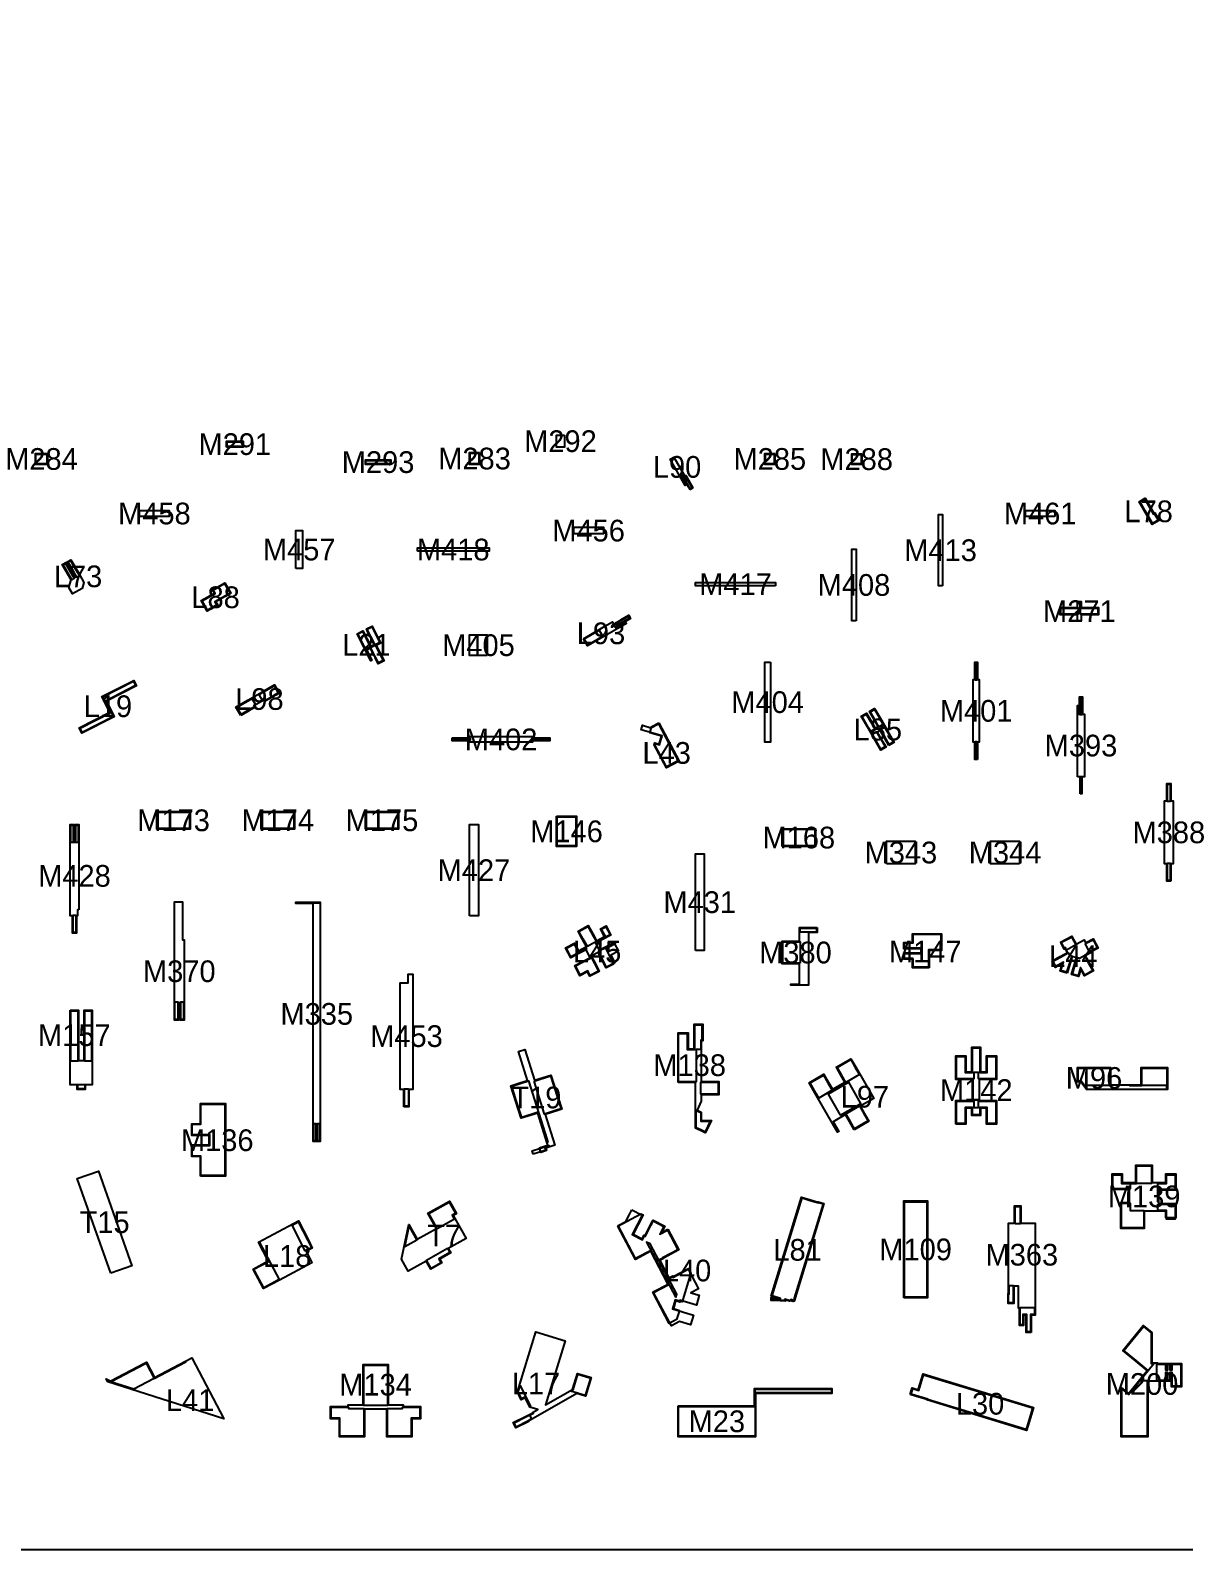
# Model space of a CAD drawing. Header units: millimetres. Extents: x 0 to 500, y 0 to 700.
# Drawn here: x 276.4 to 409.2, y 0 to 175 of the extents above; entities that cross this region are included whole.
import ezdxf
from ezdxf.enums import TextEntityAlignment as Align

# ---------------------------------------------------------------- set-up
doc = ezdxf.new("R2010")
doc.units = ezdxf.units.MM
for name, color, linetype in [('CORTE', 1, 'Continuous'), ('GRABADO', 5, 'Continuous'), ('HOJA', 8, 'Continuous')]:
    doc.layers.add(name, color=color, linetype=linetype)

msp = doc.modelspace()

# ---------------------------------------------------------------- linework, layer by layer
at = {"layer": 'CORTE'}
for points in [[(337.92, 128.36), (337.92, 127), (337, 127), (337, 128.36), (337.92, 128.36)], [(278.41, 126.26), (278.41, 125), (277, 125), (277, 126.26), (278.41, 126.26)], [(299, 127), (299, 127.68), (300.92, 127.68), (300.92, 127), (299, 127)], [(328.15, 126.36), (328.15, 125), (327, 125), (327, 126.36), (328.15, 126.36)], [(362.15, 126.26), (362.15, 125), (361, 125), (361, 126.26), (362.15, 126.26)], [(372.15, 126.21), (372.15, 125), (371, 125), (371, 126.21), (372.15, 126.21)], [(317.92, 125), (315, 125), (315, 125.55), (317.92, 125.55), (317.92, 125)], [(351.79, 123.66), (351.89, 123.72), (352.71, 122.29), (352.38, 122.1), (351.84, 123.03), (351.38, 123.83), (351.31, 123.79), (351.96, 122.66), (351.83, 122.59), (350.1, 125.61), (350.52, 125.85), (351.79, 123.66)], [(406.39, 118.55), (405.6, 118.1), (405.06, 119.03), (404.64, 119.77), (404.1, 120.7), (404.78, 121.1), (405.78, 119.37), (405.89, 119.43), (406.39, 118.55)], [(289, 119), (289, 119.69), (292.4, 119.69), (292.4, 119), (289, 119)], [(381.46, 111), (381, 111), (381, 119.24), (381.46, 119.24), (381.46, 111)], [(394.4, 119), (391, 119), (391, 119.69), (394.4, 119.69), (394.4, 119)], [(307, 113), (307, 117.4), (307.76, 117.4), (307.76, 113), (307, 113)], [(339, 117), (339, 117.76), (342.4, 117.76), (342.4, 117), (339, 117)], [(281.12, 111.69), (280.1, 113.46), (280.51, 113.7), (281.39, 112.17), (281.51, 111.96), (281.66, 112.05), (281.39, 112.52), (280.67, 113.79), (281.08, 114.03), (281.91, 112.59), (282.58, 111.42), (282.37, 110.72), (281.29, 110.1), (280.86, 110.84), (281.12, 111.69)], [(321, 115), (321, 115.39), (329.24, 115.39), (329.24, 115), (321, 115)], [(371.53, 107), (371, 107), (371, 115.24), (371.53, 115.24), (371.53, 107)], [(297.72, 108.63), (297.19, 108.33), (296.79, 108.1), (296.1, 109.31), (297.46, 110.09), (297.61, 110.18), (297.39, 110.55), (298.82, 111.37), (299.52, 110.16), (298.85, 109.78), (298.59, 109.63), (297.78, 109.17), (298, 108.79), (297.72, 108.63)], [(362.24, 111), (353, 111), (353, 111.42), (362.24, 111.42), (362.24, 111)], [(395, 108.52), (397, 108.52), (397, 109.21), (397.42, 109.21), (397.42, 108.52), (399.42, 108.52), (399.42, 107.69), (397.42, 107.69), (397.42, 107), (397, 107), (397, 107.69), (395, 107.69), (395, 108.52)], [(340.1, 104.93), (342.57, 106.36), (342.57, 106.36), (343.46, 106.87), (343.6, 106.63), (344.4, 107.1), (345.33, 107.63), (345.54, 107.27), (344.81, 106.85), (344.61, 106.73), (343.81, 106.27), (343.87, 106.16), (344.99, 106.81), (345.07, 106.68), (342.01, 104.92), (342.01, 104.92), (340.58, 104.1), (340.1, 104.93)], [(314.79, 104.03), (314.79, 104.03), (314.04, 105.5), (314.7, 105.84), (315.61, 104.06), (316.01, 104.26), (315.59, 105.09), (315.3, 105.67), (315.11, 106.05), (315.77, 106.39), (316.26, 105.43), (316.77, 104.43), (316.24, 104.16), (316.66, 103.33), (317.15, 102.38), (316.48, 102.04), (316.11, 102.75), (315.99, 102.99), (315.57, 103.82), (315.17, 103.61), (315.76, 102.45), (315.62, 102.39), (314.79, 104.03)], [(329.04, 103), (327, 103), (327, 105.36), (329.04, 105.36), (329.04, 103)], [(361.63, 102.24), (361.63, 93), (361, 93), (361, 102.24), (361.63, 102.24)], [(385.49, 91), (385.17, 91), (385.17, 93), (385, 93), (385, 100.24), (385.17, 100.24), (385.17, 102.24), (385.49, 102.24), (385.49, 100.24), (385.67, 100.24), (385.67, 93), (385.49, 93), (385.49, 91)], [(285.09, 97.41), (284.66, 98.26), (288.32, 100.13), (288.64, 99.49), (285.18, 97.72), (285.61, 96.9), (285.65, 96.82), (286.09, 95.94), (282.36, 94.04), (282.04, 94.68), (285.56, 96.48), (285.09, 97.41), (285.09, 97.41)], [(300.65, 96.1), (300.1, 97.06), (301.46, 97.85), (303.09, 98.78), (303.09, 98.78), (304.52, 99.61), (305.07, 98.64), (304.7, 98.42), (304.14, 98.11), (303.39, 97.68), (303.31, 97.83), (302.25, 97.22), (302.33, 97.06), (301.58, 96.63), (300.65, 96.1)], [(397, 89), (397, 97.24), (397.15, 97.24), (397.15, 96.24), (397.22, 96.24), (397.22, 98.24), (397.59, 98.24), (397.59, 96.24), (397.8, 96.24), (397.8, 89), (397, 89)], [(375.29, 92.64), (374.75, 93.57), (374.29, 94.37), (373.95, 94.18), (374.41, 93.37), (374.95, 92.44), (374.35, 92.1), (372.92, 94.57), (372.92, 94.57), (372.92, 94.57), (372.92, 94.57), (372.1, 96), (372.7, 96.35), (373.23, 95.42), (373.7, 94.62), (374.04, 94.81), (373.57, 95.61), (373.04, 96.55), (373.64, 96.89), (374.42, 95.53), (375.33, 93.96), (375.89, 92.98), (375.29, 92.64)], [(348.78, 95.24), (351.12, 90.83), (349.66, 90.05), (348.26, 92.71), (348.32, 92.93), (348.82, 92.79), (349.08, 93.69), (347.75, 94.08), (347.98, 94.82), (348.78, 95.24)], [(325, 93.49), (327, 93.49), (327, 93.67), (334.24, 93.67), (334.24, 93.49), (336.24, 93.49), (336.24, 93.17), (334.24, 93.17), (334.24, 93), (327, 93), (327, 93.17), (325, 93.17), (325, 93.49)], [(407.74, 77), (407.29, 77), (407.29, 79), (407, 79), (407, 86.24), (407.29, 86.24), (407.29, 88.24), (407.74, 88.24), (407.74, 86.24), (408.03, 86.24), (408.03, 79), (407.74, 79), (407.74, 77)], [(291, 85.01), (294.82, 85.01), (294.82, 83), (291, 83), (291, 85.01)], [(303, 83), (303, 85.01), (304.75, 85.01), (305.75, 85.01), (306.82, 85.01), (306.82, 83), (305.07, 83), (304.07, 83), (303, 83)], [(315, 83), (315, 85.01), (317, 85.01), (317, 85.01), (318.82, 85.01), (318.82, 83), (316.82, 83), (316.82, 83), (315, 83)], [(337, 84.49), (339.32, 84.49), (339.32, 81), (337, 81), (337, 84.49)], [(282.01, 73.71), (281.84, 73.71), (281.84, 73), (281.72, 73), (281.72, 71), (281.29, 71), (281.29, 73), (281, 73), (281, 83.51), (281.44, 83.51), (281.44, 81.51), (281.57, 81.51), (281.57, 83.51), (282.01, 83.51), (282.01, 73.71)], [(327, 73), (327, 83.51), (328.01, 83.51), (328.01, 73), (327, 73)], [(363, 81), (363, 83.04), (365, 83.04), (365, 83.04), (366.82, 83.04), (366.82, 81), (364.82, 81), (364.82, 81), (363, 81)], [(375, 79), (375, 81.59), (378.32, 81.59), (378.32, 79), (375, 79)], [(390.32, 79), (387, 79), (387, 81.59), (390.32, 81.59), (390.32, 79)], [(353, 69), (353, 80.16), (354.01, 80.16), (354.01, 69), (353, 69)], [(294.14, 62.65), (294.14, 62.65), (294.14, 61), (293.66, 61), (293.66, 62.08), (293.66, 63), (293.48, 63), (293.48, 62.08), (293.48, 61), (293, 61), (293, 62.58), (293, 74.6), (293.94, 74.6), (293.94, 70.24), (294.14, 70.24), (294.14, 62.65)], [(309.36, 47), (308.98, 47), (308.98, 48), (308.98, 48), (308.98, 74.42), (307, 74.42), (307, 74.57), (309.81, 74.57), (309.81, 47), (309.44, 47), (309.44, 49), (309.36, 49), (309.36, 47)], [(343.78, 69.79), (342.67, 69.22), (343.58, 67.44), (342.73, 67), (342.24, 67.96), (341.82, 68.78), (341.01, 68.37), (341.44, 67.55), (341.93, 66.59), (340.85, 66.04), (340.58, 66.57), (339.69, 66.11), (339.1, 67.27), (340.05, 67.76), (340.88, 68.19), (340.42, 69.08), (339.59, 68.66), (338.64, 68.17), (338.04, 69.33), (339.06, 69.86), (339.54, 68.98), (340.45, 69.49), (340.01, 70.29), (339.98, 70.35), (339.49, 71.24), (340.66, 71.88), (341.18, 70.94), (341.63, 70.13), (342.54, 70.64), (342.06, 71.5), (342.73, 71.85), (343.28, 70.78), (342.32, 70.29), (341.5, 69.86), (341.91, 69.06), (342.73, 69.48), (343.69, 69.97), (343.78, 69.79)], [(367.04, 71.66), (367.04, 71.07), (366.04, 71.07), (366.04, 65), (364, 65), (364, 65.15), (365, 65.15), (365, 67.47), (363, 67.47), (363, 70.09), (365, 70.09), (365, 71.66), (367.04, 71.66)], [(379.92, 67), (378, 67), (378, 68), (377, 68), (377, 68.75), (379, 68.75), (379, 69.2), (377, 69.2), (377, 69.95), (378, 69.95), (378, 70.95), (381.35, 70.95), (381.35, 69), (379.92, 69), (379.92, 67)], [(395.8, 66.4), (395, 66.65), (395.26, 67.5), (394.48, 67.07), (394.08, 67.8), (395.02, 68.32), (395.83, 68.77), (395.57, 69.23), (395.48, 69.18), (395.11, 69.85), (395.03, 69.99), (396.34, 70.66), (396.39, 70.56), (396.84, 69.75), (397.75, 70.25), (397.93, 69.9), (398.82, 70.35), (399.37, 69.28), (398.48, 68.83), (398.52, 68.75), (397.9, 68.41), (398.34, 67.6), (398.86, 66.66), (397.81, 66.08), (397.37, 66.86), (397.11, 66), (396.31, 66.25), (396.63, 67.28), (396.9, 68.16), (396.38, 68.32), (396.11, 67.43), (395.8, 66.4)], [(319.44, 51), (319.44, 53), (319, 53), (319, 65.3), (319.91, 65.3), (319.91, 66.3), (320.46, 66.3), (320.46, 53), (320.02, 53), (320.02, 51), (319.44, 51)], [(281, 62.15), (281.95, 62.15), (281.95, 56.35), (282.6, 56.35), (282.6, 62.15), (283.55, 62.15), (283.55, 53.52), (282.75, 53.52), (282.75, 53), (281.8, 53), (281.8, 53.52), (281, 53.52), (281, 62.15)], [(351, 53.8), (351, 59.53), (352.15, 59.53), (352.15, 57.69), (352.84, 57.69), (352.84, 60.53), (353.84, 60.53), (353.84, 58.6), (353.68, 58.6), (353.68, 53.91), (355.68, 53.91), (355.68, 52.39), (353.68, 52.39), (353.68, 51.65), (353.19, 50.63), (353.68, 50.39), (353.68, 49.44), (354.84, 49.44), (354.14, 48.01), (353.74, 48.2), (353.17, 48.48), (353, 48.56), (353, 53.8), (351, 53.8)], [(383, 49), (383, 51.72), (385, 51.72), (385, 54.14), (383, 54.14), (383, 56.86), (384.15, 56.86), (384.15, 55.02), (384.84, 55.02), (384.84, 57.86), (385.84, 57.86), (385.84, 55.02), (386.53, 55.02), (386.53, 56.86), (387.68, 56.86), (387.68, 54.14), (385.68, 54.14), (385.68, 51.72), (387.68, 51.72), (387.68, 49), (386.53, 49), (386.53, 50.84), (385.84, 50.84), (385.84, 50), (384.84, 50), (384.84, 50.84), (384.15, 50.84), (384.15, 49), (383, 49)], [(335.14, 46.32), (336.02, 46.6), (335.95, 46.83), (335.95, 46.83), (334.85, 50.29), (332.95, 49.69), (331.76, 53.44), (332.79, 53.76), (333.67, 54.04), (332.62, 57.37), (333.35, 57.6), (334.47, 54.07), (336.37, 54.67), (337.62, 50.72), (337.17, 50.57), (335.71, 50.11), (336.83, 46.58), (335.77, 46.24), (335.85, 45.97), (335.21, 45.76), (335.04, 46.29), (335.14, 46.32)], [(371.29, 48.37), (370.75, 49.31), (370.29, 50.11), (368.86, 49.28), (369.5, 48.17), (369.37, 48.1), (366.92, 52.35), (366.92, 52.35), (366.1, 53.78), (367.79, 54.75), (367.83, 54.67), (368.32, 53.82), (368.79, 53.02), (370.22, 53.84), (369.75, 54.65), (369.27, 55.48), (369.22, 55.58), (370.91, 56.55), (371.47, 55.57), (373.54, 51.98), (371.98, 51.08), (372.44, 50.28), (372.98, 49.35), (371.29, 48.37)], [(397.4, 53.89), (397, 53.89), (397, 55.54), (400.81, 55.54), (400.81, 55.03), (400.81, 54.46), (400.81, 53.54), (404.32, 53.54), (404.32, 54.46), (404.32, 55.54), (407.36, 55.54), (407.36, 54.2), (407.36, 53), (398.04, 53), (397.4, 53.89)], [(369.68, 50.03), (372.06, 51.4), (370.66, 53.83), (368.28, 52.46), (369.68, 50.03)], [(296, 43), (296, 45.27), (295, 45.27), (295, 46.63), (297, 46.63), (297, 47.7), (295, 47.7), (295, 49.06), (296, 49.06), (296, 51.37), (298.88, 51.37), (298.88, 43), (296, 43)], [(403, 39.97), (403, 41.47), (402.08, 41.47), (401, 41.47), (401, 43.27), (402.15, 43.27), (402.15, 42.27), (403.73, 42.27), (403.73, 43.19), (403.73, 44.27), (405.61, 44.27), (405.61, 42.27), (407.19, 42.27), (407.19, 43.27), (408.34, 43.27), (408.34, 41.41), (407.26, 41.41), (406.34, 41.41), (406.34, 39.86), (408.34, 39.86), (408.34, 38.22), (407.19, 38.22), (407.19, 39), (404.69, 39), (404.69, 37), (402, 37), (402, 38.89), (402, 39.97), (403, 39.97)], [(285.67, 31.83), (281.83, 42.73), (284.27, 43.59), (288.12, 32.69), (285.67, 31.83)], [(362.23, 29.04), (361.74, 29.19), (365.23, 40.61), (366.25, 40.3), (367.14, 40.03), (367.15, 40.07), (367.79, 39.88), (364.36, 28.61), (364.17, 28.73), (364.14, 28.78), (364.11, 28.76), (364.02, 28.82), (363.92, 28.66), (363.84, 28.62), (363.38, 28.76), (363.37, 28.63), (362.78, 28.65), (361.71, 28.69), (361.72, 29.06), (362.23, 29.04)], [(319.17, 33.46), (320, 37.46), (320.51, 36.56), (320.96, 35.75), (323.18, 37), (322.72, 37.81), (322.19, 38.74), (324.67, 40.14), (325.48, 38.7), (325.11, 38.49), (326.6, 35.84), (324.55, 34.68), (324.83, 34.19), (323.56, 33.47), (323.82, 33.02), (322.53, 32.29), (321.99, 33.24), (319.94, 32.09), (319.17, 33.46)], [(349.84, 36.9), (351.1, 34.52), (349.33, 33.58), (349.34, 33.55), (348.89, 33.31), (349.95, 31.3), (350.41, 31.54), (350.45, 31.46), (352.22, 32.4), (352.48, 31.9), (351.47, 28.56), (351.25, 28.63), (351.22, 28.52), (350.72, 28.67), (350.46, 27.77), (351.16, 27.56), (350.84, 26.51), (349.99, 26.05), (348.09, 29.64), (348.15, 29.68), (349.85, 30.58), (349.83, 30.62), (347.86, 34.36), (346.09, 33.42), (344.05, 37.27), (346.73, 38.68), (346.98, 38.55), (345.82, 36.32), (346.87, 35.78), (347.1, 36.23), (347.2, 36.18), (347.85, 37.44), (347.91, 37.55), (348.12, 37.96), (349.48, 37.25), (349.1, 36.51), (349.84, 36.9)], [(377, 29), (377, 40.16), (379.72, 40.16), (379.72, 29), (377, 29)], [(391.68, 25), (391.08, 25), (391.08, 27), (390.77, 27), (390.77, 25.81), (390.33, 25.81), (390.33, 27.81), (390.19, 27.81), (390.19, 30.34), (389.68, 30.34), (389.68, 28.34), (389, 28.34), (389, 29.49), (389.05, 29.49), (389.05, 37.59), (389.74, 37.59), (389.74, 39.59), (390.48, 39.59), (390.48, 37.59), (392.13, 37.59), (392.13, 27), (391.68, 27), (391.68, 25)], [(305.1, 31.03), (303.27, 30.06), (302.06, 32.32), (303.82, 33.26), (302.69, 35.4), (307.31, 37.86), (308.44, 35.64), (308.89, 34.74), (308.17, 34.37), (308.85, 33.03), (305.1, 31.03)], [(333.79, 14.78), (333.81, 14.75), (332.33, 14.02), (332.02, 14.64), (333.44, 15.35), (334.27, 15.76), (334.25, 15.81), (334.84, 16.15), (333.94, 16.42), (333.41, 17.5), (332.95, 17.27), (332.51, 18.17), (334.61, 25.08), (338, 24.05), (335.75, 16.67), (338.85, 18.45), (339.42, 20.3), (339.98, 20.13), (340.76, 19.89), (341.01, 19.81), (340.36, 17.67), (339.36, 17.98), (333.79, 14.78)], [(402.04, 16.28), (402.04, 18.67), (402.88, 17.98), (405.04, 20.62), (403.69, 21.73), (402.22, 22.94), (404.58, 25.81), (405.56, 25.01), (405.56, 21.52), (406.21, 21.52), (406.21, 21.44), (407.21, 21.44), (407.21, 20.78), (407.32, 20.78), (407.32, 21.44), (407.72, 21.44), (407.72, 20.78), (407.83, 20.78), (407.83, 21.44), (408.98, 21.44), (408.98, 18.75), (407.83, 18.75), (407.83, 20.31), (407.72, 20.31), (407.72, 19.41), (407.32, 19.41), (407.32, 20.31), (407.21, 20.31), (407.21, 19.41), (405.08, 19.41), (405.08, 16.28), (405.08, 13), (402.04, 13), (402.04, 16.28)], [(285.67, 19.42), (285.69, 19.43), (285.69, 19.43), (289.56, 21.47), (289.79, 21.59), (290.73, 19.83), (294.29, 21.71), (295.01, 22.09), (298.71, 15.08), (285.33, 19.34), (285.14, 19.69), (285.67, 19.42)], [(313, 16.47), (313, 16.69), (314.73, 16.69), (314.73, 21.31), (317.61, 21.31), (317.61, 16.69), (319.34, 16.69), (319.34, 16.47), (321.34, 16.47), (321.34, 15.06), (320.34, 15.06), (320.34, 13), (317.46, 13), (317.46, 16.17), (314.88, 16.17), (314.88, 13), (312, 13), (312, 15.06), (311, 15.06), (311, 16.47), (313, 16.47)], [(377.74, 17.86), (377.98, 18.63), (378.67, 18.42), (379.22, 20.24), (391.92, 16.37), (391.69, 15.62), (391.12, 13.74), (379.65, 17.24), (379.66, 17.28), (378.33, 17.68), (377.74, 17.86)], [(351, 16.56), (359.79, 16.56), (359.79, 18.56), (368.73, 18.56), (368.73, 17.98), (359.94, 17.98), (359.94, 13), (351, 13), (351, 16.56)]]:
    msp.add_lwpolyline(points, close=True, dxfattribs=at)
at = {"layer": 'GRABADO'}
for points in [[(278.33, 125.08), (277.56, 125.08), (277.33, 125.08), (277.07, 125.08), (277.07, 125.24), (277.07, 125.39), (277.07, 125.87), (277.07, 126.19), (277.33, 126.19), (277.56, 126.19), (278.33, 126.19), (278.33, 125.08)], [(300.57, 127.08), (300.07, 127.08), (299.07, 127.08), (299.07, 127.6), (300.07, 127.6), (300.85, 127.6), (300.85, 127.08), (300.57, 127.08)], [(328.07, 125.08), (327.3, 125.08), (327.07, 125.08), (327.07, 126.29), (327.3, 126.29), (328.07, 126.29), (328.07, 125.08)], [(362.07, 125.08), (361.3, 125.08), (361.07, 125.08), (361.07, 126.19), (361.3, 126.19), (362.07, 126.19), (362.07, 125.08)], [(371.3, 126.14), (372.07, 126.14), (372.07, 125.08), (371.3, 125.08), (371.07, 125.08), (371.07, 125.67), (371.07, 126.14), (371.3, 126.14)], [(317.85, 125.08), (317.07, 125.08), (316.85, 125.08), (316.57, 125.08), (316.35, 125.08), (316.07, 125.08), (315.85, 125.08), (315.07, 125.08), (315.07, 125.47), (315.85, 125.47), (316.07, 125.47), (316.85, 125.47), (317.07, 125.47), (317.85, 125.47), (317.85, 125.08)], [(352.41, 122.2), (351.91, 123.07), (351.41, 123.93), (351.21, 123.82), (351.51, 123.99), (351.76, 123.56), (351.86, 123.61), (352.61, 122.31), (352.41, 122.2)], [(404.79, 119.64), (404.2, 120.68), (404.76, 121), (405.75, 119.26), (405.86, 119.33), (406.29, 118.58), (405.62, 118.2), (404.79, 119.64)], [(281.05, 113.92), (281.84, 112.56), (281.84, 112.56), (282.05, 112.19), (281.77, 112.03), (281.46, 112.56), (280.77, 113.76), (281.05, 113.92)], [(281.2, 111.7), (280.2, 113.43), (280.48, 113.6), (281.33, 112.13), (281.48, 111.86), (281.2, 111.7)], [(296.2, 109.28), (297.5, 110.03), (297.5, 110.03), (297.71, 110.15), (297.49, 110.52), (298.79, 111.27), (299.28, 110.43), (299.42, 110.19), (298.81, 109.84), (298.55, 109.69), (297.68, 109.19), (297.9, 108.82), (297.69, 108.7), (297.69, 108.7), (297.15, 108.39), (296.82, 108.2), (296.2, 109.28)], [(345.37, 107.41), (345.44, 107.29), (344.77, 106.91), (344.57, 106.79), (343.7, 106.3), (343.57, 106.53), (344.43, 107.03), (345.3, 107.53), (345.37, 107.41)], [(395.07, 108.45), (396.07, 108.45), (397.07, 108.45), (397.07, 107.76), (396.07, 107.76), (395.07, 107.76), (395.07, 108.45)], [(399.35, 107.76), (398.35, 107.76), (397.35, 107.76), (397.35, 108.45), (398.35, 108.45), (399.35, 108.45), (399.35, 107.76)], [(314.67, 105.74), (315.58, 103.96), (316.12, 104.23), (315.66, 105.12), (315.36, 105.7), (315.21, 106.01), (315.74, 106.29), (316.65, 104.5), (315.05, 103.69), (314.82, 104.13), (314.82, 104.13), (314.14, 105.47), (314.67, 105.74)], [(340.61, 104.2), (340.2, 104.91), (341.93, 105.9), (342.34, 105.2), (341.91, 104.95), (341.91, 104.95), (340.61, 104.2)], [(316.51, 102.14), (316.18, 102.79), (316.06, 103.03), (315.6, 103.92), (315.07, 103.65), (316.67, 104.46), (316.14, 104.19), (316.59, 103.3), (316.59, 103.3), (317.04, 102.41), (316.51, 102.14)], [(385.42, 102.17), (385.42, 101.17), (385.42, 100.17), (385.25, 100.17), (385.25, 101.17), (385.25, 102.17), (385.42, 102.17)], [(282.4, 94.14), (282.14, 94.64), (285.67, 96.44), (285.21, 97.34), (285.21, 97.34), (284.76, 98.23), (288.28, 100.03), (288.54, 99.52), (285.08, 97.75), (285.54, 96.86), (285.58, 96.78), (285.99, 95.97), (282.4, 94.14)], [(300.2, 97.03), (301.5, 97.78), (301.5, 97.78), (301.93, 98.03), (302.33, 97.35), (302.14, 97.24), (302.23, 97.09), (301.55, 96.7), (300.68, 96.2), (300.2, 97.03)], [(304.97, 98.67), (304.66, 98.49), (304.11, 98.17), (303.42, 97.78), (303.34, 97.93), (303.15, 97.82), (302.76, 98.51), (303.19, 98.76), (303.19, 98.76), (304.49, 99.51), (304.97, 98.67)], [(397.51, 98.17), (397.51, 97.17), (397.51, 96.17), (397.29, 96.17), (397.29, 97.17), (397.29, 98.17), (397.51, 98.17)], [(373.61, 96.79), (374.36, 95.49), (374.36, 95.49), (374.61, 95.06), (374.14, 94.79), (373.64, 95.65), (373.14, 96.52), (373.61, 96.79)], [(350.38, 92.06), (351.02, 90.86), (351.02, 90.86), (349.69, 90.16), (348.34, 92.71), (348.37, 92.84), (348.87, 92.7), (349.17, 93.74), (346.76, 94.44), (346.91, 94.95), (347.87, 94.67), (348.75, 95.14), (350.38, 92.06)], [(372.2, 95.98), (372.67, 96.25), (373.17, 95.38), (373.67, 94.51), (373.2, 94.24), (372.95, 94.68), (372.95, 94.68), (372.95, 94.68), (372.95, 94.68), (372.2, 95.98)], [(375.26, 93.92), (375.26, 93.92), (375.79, 93.01), (375.32, 92.74), (374.82, 93.61), (374.32, 94.47), (374.79, 94.75), (375.26, 93.92)], [(325.07, 93.42), (326.07, 93.42), (327.07, 93.42), (327.07, 93.25), (326.07, 93.25), (325.07, 93.25), (325.07, 93.42)], [(336.17, 93.25), (335.17, 93.25), (334.17, 93.25), (334.17, 93.42), (335.17, 93.42), (336.17, 93.42), (336.17, 93.25)], [(374.37, 92.2), (373.38, 93.93), (373.85, 94.2), (374.35, 93.34), (374.84, 92.47), (374.37, 92.2)], [(385.25, 91.08), (385.25, 92.08), (385.25, 93.08), (385.42, 93.08), (385.42, 92.08), (385.42, 91.08), (385.25, 91.08)], [(397.29, 87.07), (397.29, 88.07), (397.29, 89.07), (397.51, 89.07), (397.51, 88.07), (397.51, 87.07), (397.29, 87.07)], [(407.66, 88.17), (407.66, 87.17), (407.66, 86.17), (407.37, 86.17), (407.37, 87.17), (407.37, 88.17), (407.66, 88.17)], [(291.07, 84.94), (292.07, 84.94), (292.75, 84.94), (293.07, 84.94), (293.75, 84.94), (294.75, 84.94), (294.75, 83.08), (293.75, 83.08), (293.07, 83.08), (292.75, 83.08), (292.07, 83.08), (291.07, 83.08), (291.07, 84.94)], [(303.07, 84.94), (304.07, 84.94), (304.75, 84.94), (304.75, 84.94), (305.75, 84.94), (306.75, 84.94), (306.75, 83.08), (305.75, 83.08), (305.07, 83.08), (305.07, 83.08), (304.07, 83.08), (303.07, 83.08), (303.07, 84.94)], [(315.07, 84.94), (316.07, 84.94), (317.07, 84.94), (317.07, 84.94), (317.75, 84.94), (318.75, 84.94), (318.75, 83.08), (317.75, 83.08), (316.75, 83.08), (316.75, 83.08), (316.07, 83.08), (315.07, 83.08), (315.07, 84.94)], [(339.25, 84.41), (339.25, 82.31), (339.25, 81.08), (337.07, 81.08), (337.07, 82.31), (337.07, 84.41), (339.25, 84.41)], [(281.36, 83.44), (281.36, 82.44), (281.36, 81.44), (281.07, 81.44), (281.07, 81.94), (281.07, 82.44), (281.07, 83.44), (281.36, 83.44)], [(281.93, 83.44), (281.93, 82.44), (281.93, 81.94), (281.93, 81.44), (281.65, 81.44), (281.65, 82.44), (281.65, 83.44), (281.93, 83.44)], [(363.07, 82.97), (364.07, 82.97), (365.07, 82.97), (365.07, 82.97), (365.75, 82.97), (366.75, 82.97), (366.75, 81.08), (365.75, 81.08), (364.75, 81.08), (364.75, 81.08), (364.07, 81.08), (363.07, 81.08), (363.07, 82.97)], [(407.37, 77.07), (407.37, 78.07), (407.37, 79.07), (407.66, 79.07), (407.66, 78.07), (407.66, 77.07), (407.37, 77.07)], [(309.68, 74.49), (309.06, 74.49), (307.08, 74.49), (307.08, 74.49), (309.68, 74.49), (309.68, 74.49)], [(281.36, 71.08), (281.36, 72.08), (281.36, 73.08), (281.65, 73.08), (281.65, 72.08), (281.65, 71.08), (281.36, 71.08)], [(340.63, 71.78), (341.11, 70.91), (341.6, 70.03), (342.64, 70.61), (342.16, 71.47), (342.7, 71.75), (343.18, 70.81), (342.29, 70.35), (341.4, 69.9), (341.39, 69.92), (340.56, 69.46), (340.07, 70.33), (340.04, 70.38), (339.59, 71.21), (340.63, 71.78)], [(365.07, 67.54), (364.07, 67.54), (363.07, 67.54), (363.07, 70.01), (364.07, 70.01), (365.07, 70.01), (365.07, 67.54)], [(366.96, 71.14), (365.96, 71.14), (365.07, 71.14), (365.07, 71.59), (365.96, 71.59), (366.96, 71.59), (366.96, 71.14)], [(378.07, 68.08), (377.07, 68.08), (377.07, 68.68), (378.07, 68.68), (379.07, 68.68), (379.07, 69.28), (378.07, 69.28), (377.07, 69.28), (377.07, 69.88), (378.07, 69.88), (378.07, 70.88), (381.28, 70.88), (381.28, 69.88), (381.28, 69.08), (379.85, 69.08), (379.85, 68.08), (379.85, 67.08), (378.07, 67.08), (378.07, 68.08)], [(395.75, 69.06), (395.6, 69.34), (395.51, 69.29), (395.17, 69.89), (395.14, 69.96), (396.31, 70.56), (396.33, 70.52), (396.81, 69.65), (395.75, 69.06)], [(397.9, 69.8), (398.79, 70.25), (399.27, 69.32), (398.38, 68.86), (397.9, 69.8)], [(338.14, 69.3), (339.03, 69.76), (339.51, 68.88), (340.36, 69.35), (340.45, 69.18), (339.56, 68.73), (338.67, 68.27), (338.14, 69.3)], [(340.89, 66.14), (340.62, 66.67), (339.73, 66.21), (339.2, 67.24), (340.09, 67.7), (340.98, 68.15), (340.86, 68.38), (340.91, 68.4), (341.37, 67.51), (341.83, 66.62), (340.89, 66.14)], [(344.14, 68.93), (343.25, 68.48), (343.71, 67.59), (342.77, 67.11), (342.31, 68), (341.85, 68.88), (341.9, 68.91), (341.88, 68.96), (342.77, 69.41), (343.66, 69.87), (344.14, 68.93)], [(395.39, 67.65), (395.39, 67.65), (394.51, 67.17), (394.18, 67.77), (395.05, 68.25), (395.93, 68.74), (396.06, 68.49), (396.33, 68.41), (396.04, 67.45), (395.75, 66.5), (395.09, 66.7), (395.39, 67.65), (395.39, 67.65)], [(397.84, 66.18), (397.35, 67.05), (397.06, 66.1), (396.41, 66.3), (396.7, 67.25), (396.99, 68.21), (397.24, 68.13), (398.42, 68.79), (397.8, 68.44), (398.28, 67.56), (398.76, 66.69), (397.84, 66.18)], [(293.07, 61.08), (293.07, 62.58), (293.07, 62.58), (293.07, 63.08), (293.41, 63.08), (293.41, 62.08), (293.41, 61.08), (293.07, 61.08)], [(294.07, 61.08), (293.74, 61.08), (293.74, 62.08), (293.74, 63.08), (294.07, 63.08), (294.07, 62.58), (294.07, 62.58), (294.07, 61.08)], [(281.07, 57.54), (281.07, 57.54), (281.07, 58.8), (281.07, 61.32), (281.07, 62.08), (281.88, 62.08), (281.88, 61.32), (281.88, 58.8), (281.88, 57.02), (281.88, 56.27), (281.07, 56.27), (281.07, 57.02), (281.07, 57.54)], [(283.48, 62.08), (283.48, 61.32), (283.48, 58.8), (283.48, 57.54), (283.48, 57.54), (283.48, 57.02), (283.48, 56.27), (282.68, 56.27), (282.68, 57.02), (282.68, 58.8), (282.68, 61.32), (282.68, 62.08), (283.48, 62.08)], [(351.07, 59.46), (352.07, 59.46), (352.07, 58.46), (352.07, 57.61), (352.92, 57.61), (352.92, 58.46), (352.92, 59.46), (352.92, 59.61), (352.92, 60.46), (353.76, 60.46), (353.76, 59.61), (353.76, 59.46), (353.76, 58.67), (353.61, 58.67), (353.61, 57.61), (353.07, 57.61), (353.07, 53.88), (352.07, 53.88), (351.07, 53.88), (351.07, 59.46)], [(383.07, 56.79), (384.07, 56.79), (384.07, 55.79), (384.07, 54.94), (384.92, 54.94), (384.92, 55.79), (384.92, 56.79), (384.92, 56.94), (384.92, 57.79), (385.76, 57.79), (385.76, 56.94), (385.76, 56.79), (385.76, 55.79), (385.76, 54.94), (386.61, 54.94), (386.61, 55.79), (386.61, 56.79), (387.61, 56.79), (387.61, 54.22), (386.61, 54.22), (385.61, 54.22), (385.61, 54.94), (385.07, 54.94), (385.07, 54.22), (384.07, 54.22), (383.07, 54.22), (383.07, 56.79)], [(370.88, 56.45), (371.41, 55.53), (371.88, 54.72), (370.32, 53.82), (369.82, 54.68), (369.34, 55.52), (369.32, 55.55), (370.88, 56.45)], [(334.42, 53.97), (336.32, 54.58), (337.53, 50.77), (337.14, 50.64), (335.62, 50.16), (334.42, 53.97)], [(367.76, 54.65), (367.77, 54.64), (368.26, 53.78), (368.76, 52.92), (367.2, 52.02), (366.95, 52.45), (366.95, 52.45), (366.2, 53.75), (367.76, 54.65)], [(397.8, 53.46), (397.44, 53.96), (397.07, 53.96), (397.07, 55.46), (400.73, 55.46), (400.73, 55.03), (400.73, 54.46), (400.73, 53.46), (397.8, 53.46)], [(407.28, 53.46), (403, 53.46), (404.39, 53.46), (404.39, 54.46), (404.39, 55.46), (406.02, 55.46), (407.28, 55.46), (407.28, 54.2), (407.28, 53.08), (407.28, 53.46)], [(282.68, 53.59), (282.68, 53.08), (281.88, 53.08), (281.88, 53.59), (282.68, 53.59)], [(319.95, 53.08), (319.95, 52.08), (319.95, 51.08), (319.51, 51.08), (319.51, 52.08), (319.51, 53.08), (319.95, 53.08)], [(332.38, 51.75), (331.86, 53.39), (332.81, 53.69), (333.77, 53.99), (335.88, 47.31), (335.88, 47.31), (336, 46.93), (336, 46.93), (334.9, 50.39), (333, 49.79), (332.38, 51.75)], [(355.61, 52.47), (353.61, 52.47), (353.61, 53.84), (355.61, 53.84), (355.61, 52.47)], [(296.07, 43.08), (296.07, 43.83), (296.07, 45.34), (295.07, 45.34), (295.07, 46.56), (296.07, 46.56), (297.07, 46.56), (297.07, 47.77), (296.07, 47.77), (295.07, 47.77), (295.07, 48.99), (296.07, 48.99), (296.07, 48.99), (296.07, 51.3), (298.81, 51.3), (298.81, 48.99), (298.81, 47.61), (298.81, 46.67), (298.81, 46.01), (298.81, 45.34), (298.81, 43.83), (298.81, 43.08), (296.07, 43.08)], [(372.1, 48.93), (371.31, 48.48), (370.82, 49.34), (370.32, 50.21), (371.88, 51.11), (372.38, 50.24), (372.88, 49.38), (372.1, 48.93)], [(383.07, 51.65), (384.07, 51.65), (385.07, 51.65), (385.07, 50.92), (385.61, 50.92), (385.61, 51.65), (386.61, 51.65), (387.61, 51.65), (387.61, 49.08), (386.61, 49.08), (386.61, 50.92), (385.76, 50.92), (385.76, 50.07), (384.92, 50.07), (384.92, 50.92), (384.07, 50.92), (384.07, 49.08), (383.07, 49.08), (383.07, 51.65)], [(309.06, 48.08), (309.06, 49.08), (309.29, 49.08), (309.29, 48.08), (309.29, 47.08), (309.06, 47.08), (309.06, 48.08)], [(309.74, 49.08), (309.74, 48.58), (309.74, 48.08), (309.74, 47.08), (309.51, 47.08), (309.51, 48.08), (309.51, 49.08), (309.74, 49.08)], [(353.09, 50.59), (353.61, 50.34), (353.61, 49.37), (354.72, 49.37), (354.11, 48.11), (353.77, 48.27), (353.21, 48.54), (353.07, 48.61), (353.07, 50.57), (353.09, 50.59)], [(334.33, 45.57), (334.21, 45.94), (335.16, 46.25), (335.16, 46.25), (336.12, 46.55), (336.15, 46.44), (335.67, 46.29), (335.76, 46.02), (334.33, 45.57)], [(402.08, 43.19), (402.08, 42.19), (403.8, 42.19), (403.8, 43.19), (403.8, 44.19), (404.67, 44.19), (405.53, 44.19), (405.53, 42.19), (403.08, 42.19), (403.08, 41.54), (402.08, 41.54), (401.08, 41.54), (401.08, 43.19), (402.08, 43.19)], [(407.26, 43.19), (408.26, 43.19), (408.26, 43.19), (408.26, 41.49), (407.26, 41.49), (406.26, 41.49), (406.26, 40.05), (406.26, 42.19), (407.26, 42.19), (407.26, 43.19), (407.26, 43.19)], [(361.8, 28.98), (362.79, 28.94), (361.84, 29.24), (365.28, 40.52), (366.23, 40.23), (367.19, 39.93), (367.2, 39.98), (367.7, 39.83), (364.39, 28.98), (364.32, 28.74), (364.26, 28.57), (364.09, 28.62), (363.79, 28.71), (363.31, 28.86), (363.3, 28.71), (362.79, 28.73), (361.79, 28.76), (361.8, 28.98)], [(324.64, 40.04), (325.38, 38.73), (325.01, 38.52), (325.25, 38.08), (323.28, 36.97), (322.79, 37.84), (322.3, 38.72), (324.64, 40.04)], [(345.69, 39.14), (346.88, 38.52), (345.72, 36.29), (346.9, 35.68), (347.13, 36.13), (347.23, 36.08), (347.91, 37.4), (347.98, 37.52), (348.15, 37.86), (349.38, 37.22), (348.92, 36.33), (348.92, 36.33), (349.8, 36.8), (350.99, 34.55), (349.23, 33.61), (349.24, 33.58), (348.79, 33.34), (349.92, 31.2), (350.38, 31.44), (350.42, 31.36), (352.18, 32.3), (353.37, 30.05), (352.49, 29.58), (352.49, 29.58), (352.49, 29.58), (353.45, 29.3), (353.12, 28.16), (351.2, 28.72), (351.17, 28.62), (350.67, 28.76), (350.37, 27.72), (352.78, 27.01), (352.45, 25.88), (351.17, 26.26), (350.23, 25.76), (348.19, 29.61), (348.19, 29.61), (348.19, 29.61), (349.96, 30.55), (349.9, 30.66), (349.9, 30.66), (347.89, 34.46), (346.12, 33.52), (344.11, 37.32), (344.11, 37.32), (344.11, 37.32), (345, 37.79), (345, 37.79), (345, 37.79), (345, 37.79), (345.46, 38.68), (345.46, 38.68), (345.69, 39.14)], [(379.65, 29.08), (377.85, 29.08), (377.07, 29.08), (377.07, 40.08), (377.85, 40.08), (379.65, 40.08), (379.65, 29.08)], [(389.81, 37.51), (389.81, 39.51), (390.4, 39.51), (390.4, 37.51), (389.81, 37.51)], [(402.08, 37.08), (402.08, 38.89), (402.08, 39.89), (403.08, 39.89), (403.08, 39.08), (404.62, 39.08), (404.62, 37.08), (402.08, 37.08)], [(406.26, 39.78), (408.26, 39.78), (408.26, 38.07), (407.26, 38.07), (407.26, 39.08), (406.26, 39.08), (406.26, 39.78)], [(306.55, 37.37), (307.27, 37.75), (308.37, 35.6), (308.79, 34.77), (308.07, 34.4), (306.55, 37.37)], [(319.54, 34.87), (320.04, 37.24), (320.44, 36.52), (320.93, 35.65), (319.54, 34.87)], [(305.06, 31.1), (303.3, 30.16), (302.28, 32.06), (302.16, 32.29), (303.92, 33.23), (302.79, 35.36), (305.06, 31.1)], [(350.75, 29.04), (350.86, 29.42), (347.8, 35.21), (347.38, 35.43), (350.75, 29.04)], [(324.45, 34.71), (324.73, 34.21), (323.46, 33.5), (323.71, 33.04), (322.56, 32.39), (322.02, 33.34), (324.45, 34.71)], [(389.57, 28.42), (389.07, 28.42), (389.07, 29.42), (389.12, 29.42), (389.12, 30.42), (389.57, 30.42), (389.61, 30.42), (389.61, 28.42), (389.57, 28.42)], [(391.15, 25.07), (391.15, 25.89), (391.15, 27.07), (390.7, 27.07), (390.7, 25.89), (390.4, 25.89), (390.4, 26.89), (390.4, 27.89), (392.06, 27.89), (392.06, 27.39), (392.06, 27.07), (391.6, 27.07), (391.6, 25.89), (391.6, 25.07), (391.15, 25.07)], [(402.11, 13.07), (402.11, 16.28), (402.11, 18.51), (402.89, 17.88), (405.15, 20.63), (403.74, 21.79), (402.33, 22.95), (404.59, 25.71), (405.48, 24.98), (405.48, 21.45), (405.82, 21.45), (404.2, 19.48), (405.01, 19.48), (405.01, 16.28), (405.01, 13.07), (403.59, 13.07), (402.11, 13.07)], [(285.67, 19.33), (285.67, 19.33), (285.79, 19.39), (285.79, 19.39), (289.59, 21.4), (289.59, 21.4), (289.76, 21.49), (290.69, 19.72), (294.33, 21.64), (294.33, 21.64), (288.32, 18.47), (285.65, 19.32), (285.67, 19.33)], [(317.54, 21.24), (317.54, 18.92), (317.54, 16.61), (314.81, 16.61), (314.81, 18.92), (314.81, 21.24), (317.54, 21.24)], [(408.91, 18.82), (408.13, 18.82), (407.91, 18.82), (407.91, 20.39), (407.65, 20.39), (407.65, 19.48), (407.39, 19.48), (407.39, 20.39), (407.13, 20.39), (407.13, 19.48), (406.13, 19.48), (406.13, 21.37), (406.91, 21.37), (407.13, 21.37), (407.13, 20.71), (407.39, 20.71), (407.39, 21.37), (407.65, 21.37), (407.65, 20.71), (407.91, 20.71), (407.91, 21.37), (408.13, 21.37), (408.91, 21.37), (408.91, 18.82)], [(338.67, 18.26), (338.92, 18.4), (339.47, 20.21), (339.96, 20.06), (340.73, 19.82), (340.92, 19.76), (340.31, 17.77), (338.67, 18.26)], [(378.03, 18.54), (378.72, 18.33), (379.27, 20.14), (391.83, 16.32), (391.62, 15.64), (391.07, 13.84), (379.74, 17.29), (379.75, 17.33), (378.35, 17.75), (377.84, 17.91), (378.03, 18.54)], [(334, 16.49), (334, 16.49), (333.45, 17.6), (332.99, 17.37), (332.59, 18.18), (332.81, 18.9), (334, 16.49)], [(351.07, 13.07), (351.07, 15.56), (351.07, 16.48), (359.87, 16.48), (359.87, 17.48), (359.87, 18.48), (368.66, 18.48), (368.66, 18.05), (359.87, 18.05), (359.87, 15.56), (359.87, 13.07), (351.07, 13.07)], [(311.07, 16.4), (312.07, 16.4), (313.07, 16.4), (313.07, 16.24), (314.81, 16.24), (314.81, 15.3), (314.81, 15.13), (314.81, 14.02), (314.81, 13.07), (312.07, 13.07), (312.07, 14.02), (312.07, 15.13), (311.07, 15.13), (311.07, 16.4)], [(321.27, 15.13), (320.27, 15.13), (320.27, 14.02), (320.27, 13.07), (317.54, 13.07), (317.54, 14.02), (317.54, 15.13), (317.54, 15.3), (317.54, 16.24), (319.27, 16.24), (319.27, 16.4), (320.27, 16.4), (321.27, 16.4), (321.27, 15.13)], [(333.91, 15.49), (334.13, 15.06), (333.69, 14.81), (333.71, 14.78), (332.36, 14.12), (332.12, 14.61), (333.48, 15.28), (333.48, 15.28), (333.48, 15.28), (334.37, 15.72), (333.91, 15.49)]]:
    msp.add_lwpolyline(points, close=True, dxfattribs=at)
at = {"layer": 'HOJA'}
msp.add_lwpolyline([(0, 0), (500, 0), (500, 700), (0, 700)], close=True, dxfattribs=at)

# ---------------------------------------------------------------- texts
at = {"layer": 'GRABADO'}
for s, p in [('M291', (299.96, 127.34)), ('M292', (337.46, 127.68)), ('M284', (277.7, 125.63)), ('M293', (316.46, 125.27)), ('M283', (327.57, 125.68)), ('L90', (350.89, 124.72)), ('M285', (361.57, 125.63)), ('M288', (371.57, 125.61)), ('L78', (405.19, 119.6)), ('M458', (290.7, 119.35)), ('M461', (392.7, 119.35)), ('M456', (340.7, 117.38)), ('M457', (307.38, 115.2)), ('M418', (325.12, 115.2)), ('M413', (381.23, 115.12)), ('L73', (281.91, 112.11)), ('M417', (357.62, 111.21)), ('M408', (371.26, 111.12)), ('L88', (297.75, 109.7)), ('M271', (397.21, 108.1)), ('L93', (342.13, 105.55)), ('L21', (315.11, 104.21)), ('M405', (328.02, 104.18)), ('L19', (285.35, 97.15)), ('L98', (302.8, 97.98)), ('M404', (361.32, 97.62)), ('M401', (385.33, 96.62)), ('M402', (330.62, 93.33)), ('L85', (374.01, 94.47)), ('L43', (349.69, 91.77)), ('M393', (397.4, 92.62)), ('M173', (292.91, 84.01)), ('M174', (304.91, 84.01)), ('M175', (316.91, 84.01)), ('M146', (338.16, 82.74)), ('M168', (364.91, 82.02)), ('M388', (407.52, 82.62)), ('M343', (376.66, 80.3)), ('M344', (388.66, 80.3)), ('M428', (281.5, 77.61)), ('M427', (327.5, 78.26)), ('M431', (353.5, 74.58)), ('L45', (341.68, 68.88)), ('M380', (364.52, 68.78)), ('M147', (379.46, 68.88)), ('L44', (396.51, 68.37)), ('M370', (293.57, 66.62)), ('M335', (309.4, 61.71)), ('M157', (281.48, 59.25)), ('M453', (319.73, 59.15)), ('M138', (352.34, 55.8)), ('M96', (398.9, 54.33)), ('T19', (334.69, 52.08)), ('L97', (372.52, 52.17)), ('M142', (385.34, 52.93)), ('M136', (297.94, 47.16)), ('M139', (404.67, 40.69)), ('T15', (284.97, 37.71)), ('T7', (324.07, 36.2)), ('L18', (305.99, 33.82)), ('L81', (364.77, 34.53)), ('M109', (378.36, 34.58)), ('M363', (390.59, 33.97)), ('L40', (352.04, 32.15)), ('M134', (316.17, 19)), ('L17', (334.65, 19.13)), ('M200', (404.43, 19.08)), ('L41', (294.81, 17.21)), ('L30', (385.78, 16.8)), ('M23', (355.47, 14.78))]:
    msp.add_text(s, height=2.5, dxfattribs=at).set_placement(p, align=Align.MIDDLE_CENTER)

doc.saveas('drawing.dxf')
